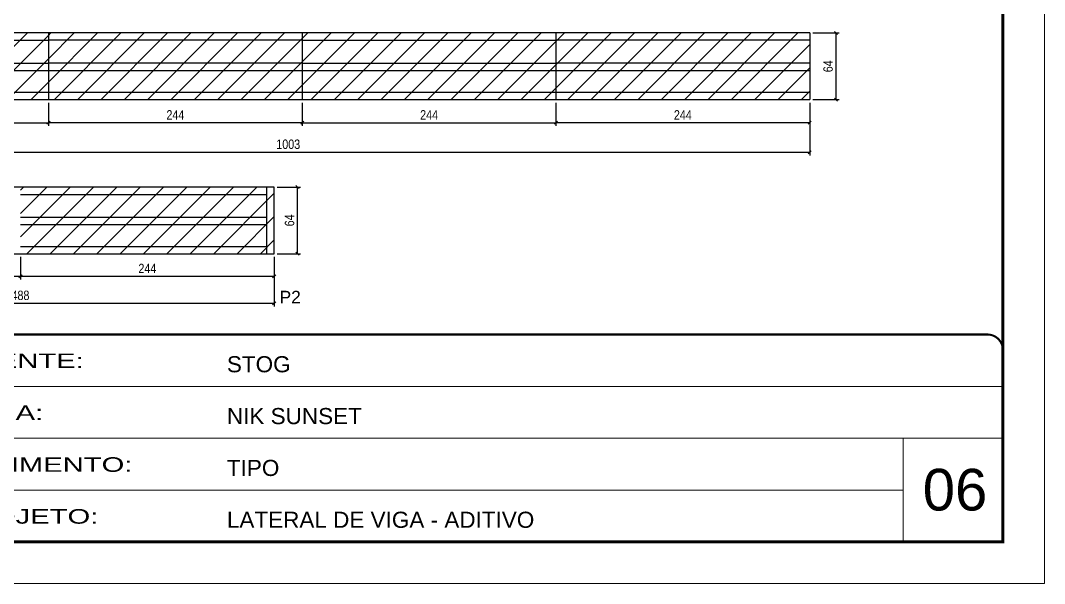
# Model space of a CAD drawing. Extents: x -10448 to -1189, y -11772 to 17235.
# Drawn here: x -8350 to -7365, y 14646 to 15187 of the extents above; entities that cross this region are included whole.
import ezdxf

# ---------------------------------------------------------------- set-up
doc = ezdxf.new("R2010")
doc.units = 0
doc.linetypes.add('CONTINUO', pattern=[0])
doc.linetypes.add('DASHED', pattern=[0.75, 0.5, -0.25])
for name, color, linetype in [('5', 5, 'Continuous'), ('COTA', 241, 'Continuous'), ('Painéis', 200, 'Continuous'), ('Reaproveitamento', 251, 'Continuous'), ('SARR_2.2x7', 40, 'Continuous')]:
    doc.layers.add(name, color=color, linetype=linetype)
for name, color, linetype, lineweight in [('CARIMBO', 255, 'Continuous', 9), ('Folhas', 255, 'Continuous', 9), ('SARRAFO DE PRESSAO', 251, 'DASHED', 9)]:
    doc.layers.add(name, color=color, linetype=linetype, lineweight=lineweight)
doc.styles.add('ARIAL', font='arial.ttf')
doc.styles.add('COTA TECNICA-50', font='techl___.ttf', dxfattribs={"height": 9})
doc.styles.get("Standard").update_dxf_attribs({"font": 'arial.ttf'})
doc.styles.add('Tecnologia', font='')
doc.styles.get('Tecnologia').set_extended_font_data('Forgotten Futurist')
doc.dimstyles.new('COTA PAINEL-50', dxfattribs={"dimtxt": 9, "dimasz": 3, "dimexe": 3, "dimexo": 3, "dimgap": 3, "dimtad": 1, "dimdec": 1, "dimzin": 12, "dimdsep": 46, "dimtxsty": 'COTA TECNICA-50', "dimblk1": 'OBLIQUE', "dimblk2": 'OBLIQUE', "dimsah": 1, "dimcen": 0.9, "dimclrd": 4, "dimclre": 4, "dimclrt": 240, "dimadec": 1, "dimazin": 3, "dimtfac": 1, "dimtdec": 1, "dimtmove": 0, "dimatfit": 3, "dimfxl": 1, "dimtolj": 1, "dimtzin": 12, "dimarcsym": 0})
pattern_1 = [(45, (-139425.783, -9267.877), (-11.2253202, 11.2253202), [])]

# ---------------------------------------------------------------- blocks, each defined once
blk = doc.blocks.new('9999999999')
at = {"color": 30, "linetype": 'CONTINUO'}
for p, q in [((98564.56, 34379.64), (99583.98, 34379.64)), ((98564.56, 34329.83), (99487.98, 34329.83)), ((99583.98, 34329.83), (99487.98, 34329.83)), ((99487.98, 34329.83), (99487.98, 34230.21)), ((98564.56, 34280.02), (99487.98, 34280.02))]:
    blk.add_line(p, q, dxfattribs=at)
at = {"color": 30, "linetype": 'CONTINUO', "const_width": 2}
blk.add_lwpolyline([(99583.98, 34230.21), (99583.98, 34414.45, 0.414214), (99568.98, 34429.45), (98228.98, 34429.45, 0.414214), (98213.98, 34414.45), (98213.98, 34245.21, 0.414214), (98228.98, 34230.21), (99583.98, 34230.21)], format="xyb", dxfattribs=at)
at = {"layer": 'Folhas'}
blk.add_lwpolyline([(98138.98, 34190.21), (99623.98, 34190.21), (99623.98, 35240.21), (98138.98, 35240.21)], close=True, dxfattribs=at)
at = {"layer": 'Folhas', "color": 30, "const_width": 3}
blk.add_lwpolyline([(98213.98, 34230.21), (99583.98, 34230.21), (99583.98, 35200.21), (98213.98, 35200.21)], close=True, dxfattribs=at)
at = {"color": 7, "linetype": 'Continuous', "ltscale": 5, "style": 'ARIAL'}
for s, height, p in [('STOG', 15.483, (98837.68, 34393.13)), ('NIK SUNSET', 15.483, (98837.68, 34343.32)), ('TIPO', 15.483, (98837.68, 34293.51)), ('LATERAL DE VIGA - ADITIVO', 15.4829, (98837.68, 34243.7))]:
    blk.add_text(s, height=height, dxfattribs=at).set_placement(p)
at = {"layer": 'Folhas', "color": 7, "style": 'Tecnologia', "width": 1.5}
for s, p in [('CLIENTE:', (98573.65, 34397.17)), ('OBRA:', (98573.65, 34347.31)), ('PAVIMENTO:', (98573.65, 34297.5)), ('PROJETO:', (98573.65, 34247.69))]:
    blk.add_text(s, height=14, dxfattribs=at).set_placement(p)
blk = doc.blocks.new('_Oblique')
at = {"color": 0, "linetype": 'ByBlock', "lineweight": -2}
blk.add_line((-0.5, -0.5), (0.5, 0.5), dxfattribs=at)
blk = doc.blocks.new('*D32')
at = {"layer": 'COTA', "color": 4, "linetype": 'ByBlock', "lineweight": -2, "transparency": 16777216}
for p, q in [((-8444.59, 15107.58), (-8444.59, 15085.33)), ((-8322.59, 15107.58), (-8322.59, 15085.33)), ((-8444.59, 15088.33), (-8322.59, 15088.33))]:
    blk.add_line(p, q, dxfattribs=at)
at = {"layer": 'Defpoints', "color": 0, "linetype": 'ByBlock', "transparency": 16777216}
for p in [(-8444.59, 15110.58), (-8322.59, 15110.58), (-8322.59, 15088.33)]:
    blk.add_point(p, dxfattribs=at)
at = {"layer": 'COTA', "color": 4, "linetype": 'ByBlock', "lineweight": -2, "transparency": 16777216, "xscale": 3, "yscale": 3, "zscale": 3, "rotation": 180}
blk.add_blockref('_Oblique', (-8444.59, 15088.33), dxfattribs=at)
at = {"layer": 'COTA', "color": 4, "linetype": 'ByBlock', "lineweight": -2, "transparency": 16777216, "xscale": 3, "yscale": 3, "zscale": 3}
blk.add_blockref('_Oblique', (-8322.59, 15088.33), dxfattribs=at)
at = {"layer": 'COTA', "color": 240, "linetype": 'ByBlock', "transparency": 16777216, "insert": (-8383.59, 15095.88), "char_height": 9, "attachment_point": 5, "style": 'COTA TECNICA-50'}
blk.add_mtext('\\A1;122', dxfattribs=at)
blk = doc.blocks.new('*D12')
at = {"layer": 'COTA', "color": 4, "linetype": 'ByBlock', "lineweight": -2, "transparency": 16777216}
for p, q in [((-8078.59, 15107.58), (-8078.59, 15085.33)), ((-7834.59, 15107.58), (-7834.59, 15085.33)), ((-8078.59, 15088.33), (-7834.59, 15088.33))]:
    blk.add_line(p, q, dxfattribs=at)
at = {"layer": 'Defpoints', "color": 0, "linetype": 'ByBlock', "transparency": 16777216}
for p in [(-8078.59, 15110.58), (-7834.59, 15110.58), (-7834.59, 15088.33)]:
    blk.add_point(p, dxfattribs=at)
at = {"layer": 'COTA', "color": 4, "linetype": 'ByBlock', "lineweight": -2, "transparency": 16777216, "xscale": 3, "yscale": 3, "zscale": 3, "rotation": 180}
blk.add_blockref('_Oblique', (-8078.59, 15088.33), dxfattribs=at)
at = {"layer": 'COTA', "color": 4, "linetype": 'ByBlock', "lineweight": -2, "transparency": 16777216, "xscale": 3, "yscale": 3, "zscale": 3}
blk.add_blockref('_Oblique', (-7834.59, 15088.33), dxfattribs=at)
at = {"layer": 'COTA', "color": 240, "linetype": 'ByBlock', "transparency": 16777216, "insert": (-7956.59, 15095.9), "char_height": 9, "attachment_point": 5, "style": 'COTA TECNICA-50'}
blk.add_mtext('\\A1;244', dxfattribs=at)
blk = doc.blocks.new('*D13')
at = {"layer": 'COTA', "color": 4, "linetype": 'ByBlock', "lineweight": -2, "transparency": 16777216}
for p, q in [((-8322.59, 15107.58), (-8322.59, 15085.33)), ((-8078.59, 15107.58), (-8078.59, 15085.33)), ((-8078.59, 15088.33), (-8322.59, 15088.33))]:
    blk.add_line(p, q, dxfattribs=at)
at = {"layer": 'Defpoints', "color": 0, "linetype": 'ByBlock', "transparency": 16777216}
for p in [(-8322.59, 15110.58), (-8078.59, 15110.58), (-8322.59, 15088.33)]:
    blk.add_point(p, dxfattribs=at)
at = {"layer": 'COTA', "color": 4, "linetype": 'ByBlock', "lineweight": -2, "transparency": 16777216, "xscale": 3, "yscale": 3, "zscale": 3, "rotation": 180}
blk.add_blockref('_Oblique', (-8322.59, 15088.33), dxfattribs=at)
at = {"layer": 'COTA', "color": 4, "linetype": 'ByBlock', "lineweight": -2, "transparency": 16777216, "xscale": 3, "yscale": 3, "zscale": 3}
blk.add_blockref('_Oblique', (-8078.59, 15088.33), dxfattribs=at)
at = {"layer": 'COTA', "color": 240, "linetype": 'ByBlock', "transparency": 16777216, "insert": (-8200.59, 15095.9), "char_height": 9, "attachment_point": 5, "style": 'COTA TECNICA-50'}
blk.add_mtext('\\A1;244', dxfattribs=at)
blk = doc.blocks.new('*D14')
at = {"layer": 'COTA', "color": 4, "linetype": 'ByBlock', "lineweight": -2, "transparency": 16777216}
for p, q in [((-8349.59, 14959.55), (-8349.59, 14937.79)), ((-8105.59, 14959.55), (-8105.59, 14937.79)), ((-8349.59, 14940.79), (-8105.59, 14940.79))]:
    blk.add_line(p, q, dxfattribs=at)
at = {"layer": 'Defpoints', "color": 0, "linetype": 'ByBlock', "transparency": 16777216}
for p in [(-8349.59, 14962.55), (-8105.59, 14962.55), (-8105.59, 14940.79)]:
    blk.add_point(p, dxfattribs=at)
at = {"layer": 'COTA', "color": 4, "linetype": 'ByBlock', "lineweight": -2, "transparency": 16777216, "xscale": 3, "yscale": 3, "zscale": 3, "rotation": 180}
blk.add_blockref('_Oblique', (-8349.59, 14940.79), dxfattribs=at)
at = {"layer": 'COTA', "color": 4, "linetype": 'ByBlock', "lineweight": -2, "transparency": 16777216, "xscale": 3, "yscale": 3, "zscale": 3}
blk.add_blockref('_Oblique', (-8105.59, 14940.79), dxfattribs=at)
at = {"layer": 'COTA', "color": 240, "linetype": 'ByBlock', "transparency": 16777216, "insert": (-8227.59, 14948.36), "char_height": 9, "attachment_point": 5, "style": 'COTA TECNICA-50'}
blk.add_mtext('\\A1;244', dxfattribs=at)
blk = doc.blocks.new('*D15')
at = {"layer": 'COTA', "color": 4, "linetype": 'ByBlock', "lineweight": -2, "transparency": 16777216}
for p, q in [((-7834.59, 15107.58), (-7834.59, 15085.33)), ((-7590.59, 15107.58), (-7590.59, 15085.33)), ((-7590.59, 15088.33), (-7834.59, 15088.33))]:
    blk.add_line(p, q, dxfattribs=at)
at = {"layer": 'Defpoints', "color": 0, "linetype": 'ByBlock', "transparency": 16777216}
for p in [(-7834.59, 15110.58), (-7590.59, 15110.58), (-7834.59, 15088.33)]:
    blk.add_point(p, dxfattribs=at)
at = {"layer": 'COTA', "color": 4, "linetype": 'ByBlock', "lineweight": -2, "transparency": 16777216, "xscale": 3, "yscale": 3, "zscale": 3, "rotation": 180}
blk.add_blockref('_Oblique', (-7834.59, 15088.33), dxfattribs=at)
at = {"layer": 'COTA', "color": 4, "linetype": 'ByBlock', "lineweight": -2, "transparency": 16777216, "xscale": 3, "yscale": 3, "zscale": 3}
blk.add_blockref('_Oblique', (-7590.59, 15088.33), dxfattribs=at)
at = {"layer": 'COTA', "color": 240, "linetype": 'ByBlock', "transparency": 16777216, "insert": (-7712.59, 15095.9), "char_height": 9, "attachment_point": 5, "style": 'COTA TECNICA-50'}
blk.add_mtext('\\A1;244', dxfattribs=at)
blk = doc.blocks.new('*D39')
at = {"layer": 'COTA', "color": 4, "linetype": 'ByBlock', "lineweight": -2, "transparency": 16777216}
for p, q in [((-8593.59, 14959.55), (-8593.59, 14937.79)), ((-8349.59, 14959.55), (-8349.59, 14937.79)), ((-8593.59, 14940.79), (-8349.59, 14940.79))]:
    blk.add_line(p, q, dxfattribs=at)
at = {"layer": 'Defpoints', "color": 0, "linetype": 'ByBlock', "transparency": 16777216}
for p in [(-8593.59, 14962.55), (-8349.59, 14962.55), (-8349.59, 14940.79)]:
    blk.add_point(p, dxfattribs=at)
at = {"layer": 'COTA', "color": 4, "linetype": 'ByBlock', "lineweight": -2, "transparency": 16777216, "xscale": 3, "yscale": 3, "zscale": 3, "rotation": 180}
blk.add_blockref('_Oblique', (-8593.59, 14940.79), dxfattribs=at)
at = {"layer": 'COTA', "color": 4, "linetype": 'ByBlock', "lineweight": -2, "transparency": 16777216, "xscale": 3, "yscale": 3, "zscale": 3}
blk.add_blockref('_Oblique', (-8349.59, 14940.79), dxfattribs=at)
at = {"layer": 'COTA', "color": 240, "linetype": 'ByBlock', "transparency": 16777216, "insert": (-8471.59, 14948.36), "char_height": 9, "attachment_point": 5, "style": 'COTA TECNICA-50'}
blk.add_mtext('\\A1;244', dxfattribs=at)
blk = doc.blocks.new('*D40')
at = {"layer": 'COTA', "color": 4, "linetype": 'ByBlock', "lineweight": -2, "transparency": 16777216}
for p, q in [((-7587.59, 15174.58), (-7562.3, 15174.58)), ((-7565.3, 15110.58), (-7565.3, 15174.58)), ((-7587.59, 15110.58), (-7562.3, 15110.58))]:
    blk.add_line(p, q, dxfattribs=at)
at = {"layer": 'Defpoints', "color": 0, "linetype": 'ByBlock', "transparency": 16777216}
for p in [(-7590.59, 15174.58), (-7565.3, 15174.58), (-7590.59, 15110.58)]:
    blk.add_point(p, dxfattribs=at)
at = {"layer": 'COTA', "color": 4, "linetype": 'ByBlock', "lineweight": -2, "transparency": 16777216, "xscale": 3, "yscale": 3, "zscale": 3}
for p, rotation in [((-7565.3, 15174.58), 90), ((-7565.3, 15110.58), 270)]:
    blk.add_blockref('_Oblique', p, dxfattribs=dict(at, rotation=rotation))
at = {"layer": 'COTA', "color": 240, "linetype": 'ByBlock', "transparency": 16777216, "insert": (-7572.89, 15142.58), "char_height": 9, "attachment_point": 5, "rotation": 90, "style": 'COTA TECNICA-50'}
blk.add_mtext('\\A1;64', dxfattribs=at)
blk = doc.blocks.new('*D41')
at = {"layer": 'COTA', "color": 4, "linetype": 'ByBlock', "lineweight": -2, "transparency": 16777216}
for p, q in [((-8102.59, 15026.55), (-8080.23, 15026.55)), ((-8083.23, 14962.55), (-8083.23, 15026.55)), ((-8102.59, 14962.55), (-8080.23, 14962.55))]:
    blk.add_line(p, q, dxfattribs=at)
at = {"layer": 'Defpoints', "color": 0, "linetype": 'ByBlock', "transparency": 16777216}
for p in [(-8105.59, 15026.55), (-8083.23, 15026.55), (-8105.59, 14962.55)]:
    blk.add_point(p, dxfattribs=at)
at = {"layer": 'COTA', "color": 4, "linetype": 'ByBlock', "lineweight": -2, "transparency": 16777216, "xscale": 3, "yscale": 3, "zscale": 3}
for p, rotation in [((-8083.23, 15026.55), 90), ((-8083.23, 14962.55), 270)]:
    blk.add_blockref('_Oblique', p, dxfattribs=dict(at, rotation=rotation))
at = {"layer": 'COTA', "color": 240, "linetype": 'ByBlock', "transparency": 16777216, "insert": (-8090.82, 14994.55), "char_height": 9, "attachment_point": 5, "rotation": 90, "style": 'COTA TECNICA-50'}
blk.add_mtext('\\A1;64', dxfattribs=at)
blk = doc.blocks.new('*D42')
at = {"layer": 'COTA', "color": 4, "linetype": 'ByBlock', "lineweight": -2, "transparency": 16777216}
for p, q in [((-8593.59, 15107.58), (-8593.59, 15056.93)), ((-7590.59, 15107.58), (-7590.59, 15056.93)), ((-8593.59, 15059.93), (-7590.59, 15059.93))]:
    blk.add_line(p, q, dxfattribs=at)
at = {"layer": 'Defpoints', "color": 0, "linetype": 'ByBlock', "transparency": 16777216}
for p in [(-8593.59, 15110.58), (-7590.59, 15110.58), (-7590.59, 15059.93)]:
    blk.add_point(p, dxfattribs=at)
at = {"layer": 'COTA', "color": 4, "linetype": 'ByBlock', "lineweight": -2, "transparency": 16777216, "xscale": 3, "yscale": 3, "zscale": 3, "rotation": 180}
blk.add_blockref('_Oblique', (-8593.59, 15059.93), dxfattribs=at)
at = {"layer": 'COTA', "color": 4, "linetype": 'ByBlock', "lineweight": -2, "transparency": 16777216, "xscale": 3, "yscale": 3, "zscale": 3}
blk.add_blockref('_Oblique', (-7590.59, 15059.93), dxfattribs=at)
at = {"layer": 'COTA', "color": 240, "linetype": 'ByBlock', "transparency": 16777216, "insert": (-8092.09, 15067.63), "char_height": 9, "attachment_point": 5, "style": 'COTA TECNICA-50'}
blk.add_mtext('\\A1;1003', dxfattribs=at)
blk = doc.blocks.new('*D43')
at = {"layer": 'COTA', "color": 4, "linetype": 'ByBlock', "lineweight": -2, "transparency": 16777216}
for p, q in [((-8593.59, 14959.55), (-8593.59, 14911.89)), ((-8105.59, 14959.55), (-8105.59, 14911.89)), ((-8593.59, 14914.89), (-8105.59, 14914.89))]:
    blk.add_line(p, q, dxfattribs=at)
at = {"layer": 'Defpoints', "color": 0, "linetype": 'ByBlock', "transparency": 16777216}
for p in [(-8593.59, 14962.55), (-8105.59, 14962.55), (-8105.59, 14914.89)]:
    blk.add_point(p, dxfattribs=at)
at = {"layer": 'COTA', "color": 4, "linetype": 'ByBlock', "lineweight": -2, "transparency": 16777216, "xscale": 3, "yscale": 3, "zscale": 3, "rotation": 180}
blk.add_blockref('_Oblique', (-8593.59, 14914.89), dxfattribs=at)
at = {"layer": 'COTA', "color": 4, "linetype": 'ByBlock', "lineweight": -2, "transparency": 16777216, "xscale": 3, "yscale": 3, "zscale": 3}
blk.add_blockref('_Oblique', (-8105.59, 14914.89), dxfattribs=at)
at = {"layer": 'COTA', "color": 240, "linetype": 'ByBlock', "transparency": 16777216, "insert": (-8349.59, 14922.47), "char_height": 9, "attachment_point": 5, "style": 'COTA TECNICA-50'}
blk.add_mtext('\\A1;488', dxfattribs=at)

msp = doc.modelspace()

# ---------------------------------------------------------------- hatches: boundary and pattern name
at = {"layer": 'Reaproveitamento', "linetype": 'ByBlock'}
h = msp.add_hatch(dxfattribs=at)
h.set_pattern_fill('ANSI31', color=256, scale=5)
h.set_pattern_definition(pattern_1)
h.paths.add_polyline_path([(-8444.59, 15174.58), (-8444.59, 15110.58), (-8322.59, 15110.58), (-8322.59, 15174.58)])
h = msp.add_hatch(dxfattribs=at)
h.set_pattern_fill('ANSI31', color=256, scale=5)
h.set_pattern_definition(pattern_1)
h.paths.add_polyline_path([(-8322.59, 15174.58), (-8322.59, 15110.58), (-8078.59, 15110.58), (-8078.59, 15174.58)])
h = msp.add_hatch(dxfattribs=at)
h.set_pattern_fill('ANSI31', color=256, scale=5)
h.set_pattern_definition(pattern_1)
h.paths.add_polyline_path([(-8078.59, 15174.58), (-8078.59, 15110.58), (-7834.59, 15110.58), (-7834.59, 15174.58)])
h = msp.add_hatch(dxfattribs=at)
h.set_pattern_fill('ANSI31', color=256, scale=5)
h.set_pattern_definition(pattern_1)
h.paths.add_polyline_path([(-7834.59, 15174.58), (-7834.59, 15110.58), (-7590.59, 15110.58), (-7590.59, 15174.58)])
h = msp.add_hatch(dxfattribs=at)
h.set_pattern_fill('ANSI31', color=256, scale=5)
h.set_pattern_definition([(45, (-139455.783, -9239.877), (-11.2253202, 11.2253202), [])])
h.paths.add_polyline_path([(-8105.59, 14962.55), (-8105.59, 15026.55), (-8349.59, 15026.55), (-8349.59, 14962.55)])

# ---------------------------------------------------------------- linework, layer by layer
at = {"layer": 'Painéis', "linetype": 'Continuous'}
for p, q in [((-7590.59, 15174.58), (-8593.59, 15174.58)), ((-8322.59, 15174.58), (-8322.59, 15110.58)), ((-8078.59, 15174.58), (-8078.59, 15110.58)), ((-7834.59, 15174.58), (-7834.59, 15110.58)), ((-7590.59, 15174.58), (-7590.59, 15110.58)), ((-8593.59, 15110.58), (-7590.59, 15110.58)), ((-8105.59, 15026.55), (-8593.59, 15026.55)), ((-8105.59, 14962.55), (-8105.59, 15026.55)), ((-8593.59, 14962.55), (-8105.59, 14962.55))]:
    msp.add_line(p, q, dxfattribs=at)
at = {"layer": 'SARR_2.2x7', "linetype": 'Continuous'}
for p, q in [((-8444.59, 15167.58), (-8322.59, 15167.58)), ((-8078.59, 15167.58), (-7834.59, 15167.58)), ((-8444.59, 15145.58), (-8322.59, 15145.58)), ((-8444.59, 15138.58), (-8322.59, 15138.58)), ((-8078.59, 15145.58), (-7834.59, 15145.58)), ((-8078.59, 15138.58), (-7834.59, 15138.58)), ((-8444.59, 15117.58), (-8322.59, 15117.58)), ((-8078.59, 15117.58), (-7834.59, 15117.58)), ((-8349.59, 15019.55), (-8112.59, 15019.55)), ((-8112.59, 14962.55), (-8112.59, 15026.55)), ((-8349.59, 14997.55), (-8112.59, 14997.55)), ((-8349.59, 14990.55), (-8112.59, 14990.55)), ((-8349.59, 14969.55), (-8112.59, 14969.55))]:
    msp.add_line(p, q, dxfattribs=at)
for points in [[(-8078.59, 15167.58), (-8322.59, 15167.58)], [(-7590.59, 15167.58), (-7834.59, 15167.58)], [(-8078.59, 15145.58), (-8322.59, 15145.58)], [(-8322.59, 15138.58), (-8078.59, 15138.58)], [(-7590.59, 15145.58), (-7834.59, 15145.58)], [(-7834.59, 15138.58), (-7590.59, 15138.58)], [(-8322.59, 15117.58), (-8078.59, 15117.58)], [(-7834.59, 15117.58), (-7590.59, 15117.58)]]:
    msp.add_lwpolyline(points, dxfattribs=at)

# ---------------------------------------------------------------- block references
at = {"layer": 'SARRAFO DE PRESSAO', "color": 6, "linetype": 'ByBlock'}
msp.add_blockref('9999999999', (-106988.76, -19544.55), dxfattribs=at)

# ---------------------------------------------------------------- texts
at = {"layer": '5', "linetype": 'Continuous'}
msp.add_text('P2', height=12, rotation=0.00004, dxfattribs=at).set_placement((-8100.47, 14914.86))
at = {"layer": 'CARIMBO', "style": 'ARIAL'}
msp.add_text('06', height=40, dxfattribs=at).set_placement((-7481.92, 14715.8))

# ---------------------------------------------------------------- dimensions: what is measured, and where the dimension line sits
at = {"layer": 'COTA', "linetype": 'ByBlock'}
for base, p1, p2, picture, middle in [((-7565.3, 15174.58), (-7590.59, 15110.58), (-7590.59, 15174.58), '*D40', (-7572.89, 15142.58)), ((-8083.23, 15026.55), (-8105.59, 14962.55), (-8105.59, 15026.55), '*D41', (-8090.82, 14994.55))]:
    dim = msp.add_linear_dim(base=base, p1=p1, p2=p2, angle=90, dimstyle='COTA PAINEL-50', dxfattribs=at)
    dim.commit()
    dim.dimension.update_dxf_attribs({"geometry": picture, "text_midpoint": middle})
for base, p1, p2, picture, middle in [((-7590.59, 15059.93), (-8593.59, 15110.58), (-7590.59, 15110.58), '*D42', (-8092.09, 15067.63)), ((-8349.59, 14940.79), (-8593.59, 14962.55), (-8349.59, 14962.55), '*D39', (-8471.59, 14948.36)), ((-8105.59, 14914.89), (-8593.59, 14962.55), (-8105.59, 14962.55), '*D43', (-8349.59, 14922.47))]:
    dim = msp.add_linear_dim(base=base, p1=p1, p2=p2, dimstyle='COTA PAINEL-50', dxfattribs=at)
    dim.commit()
    dim.dimension.update_dxf_attribs({"geometry": picture, "text_midpoint": middle})
for base, p1, p2, picture, middle in [((-8322.59, 15088.33), (-8444.59, 15110.58), (-8322.59, 15110.58), '*D32', (-8383.59, 15095.88)), ((-7834.59, 15088.33), (-8078.59, 15110.58), (-7834.59, 15110.58), '*D12', (-7956.59, 15095.9)), ((-8105.59, 14940.79), (-8349.59, 14962.55), (-8105.59, 14962.55), '*D14', (-8227.59, 14948.36))]:
    dim = msp.add_linear_dim(base=base, p1=p1, p2=p2, dimstyle='COTA PAINEL-50', override={"dimarcsym": 1}, dxfattribs=at)
    dim.commit()
    dim.dimension.update_dxf_attribs({"geometry": picture, "text_midpoint": middle})
for base, p1, p2, picture, middle in [((-8322.59, 15088.33), (-8078.59, 15110.58), (-8322.59, 15110.58), '*D13', (-8200.59, 15088.33)), ((-7834.59, 15088.33), (-7590.59, 15110.58), (-7834.59, 15110.58), '*D15', (-7712.59, 15088.33))]:
    dim = msp.add_linear_dim(base=base, p1=p1, p2=p2, dimstyle='COTA PAINEL-50', override={"dimarcsym": 1}, dxfattribs=at)
    dim.commit()
    dim.dimension.update_dxf_attribs({"geometry": picture, "text_midpoint": middle, "dimtype": 160})

doc.saveas('drawing.dxf')
